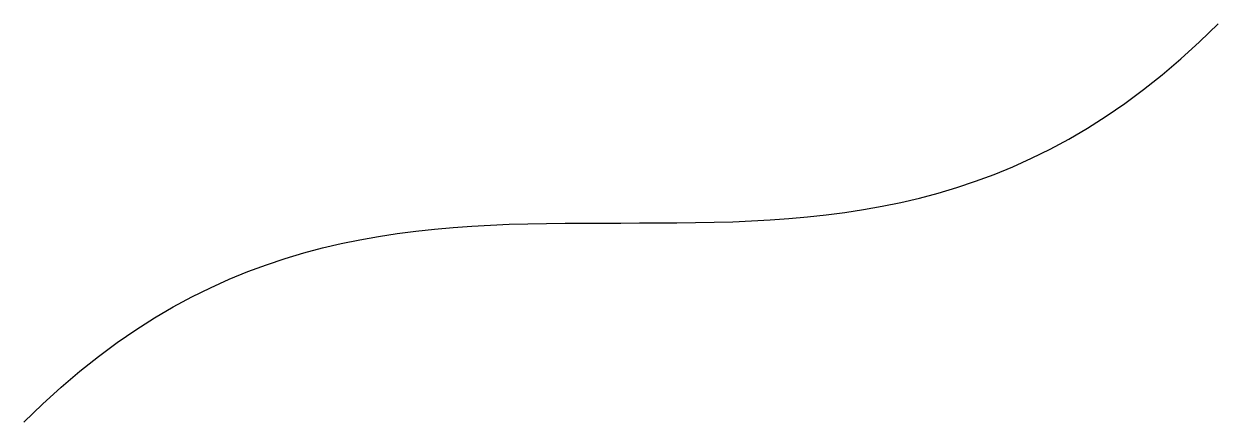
# Model space of a CAD drawing. Header units: millimetres. Extents: x 0 to 30, y 0 to 10.
import ezdxf

# ---------------------------------------------------------------- set-up
doc = ezdxf.new("R2010")
doc.units = ezdxf.units.MM

msp = doc.modelspace()

# ---------------------------------------------------------------- linework, layer by layer
msp.add_open_spline([(0, 0), (10, 10), (20, 0), (30, 10)], degree=3)
msp.add_open_spline([(0, 0), (10, 10), (20, 0), (30, 10)], degree=3)

doc.saveas('drawing.dxf')
